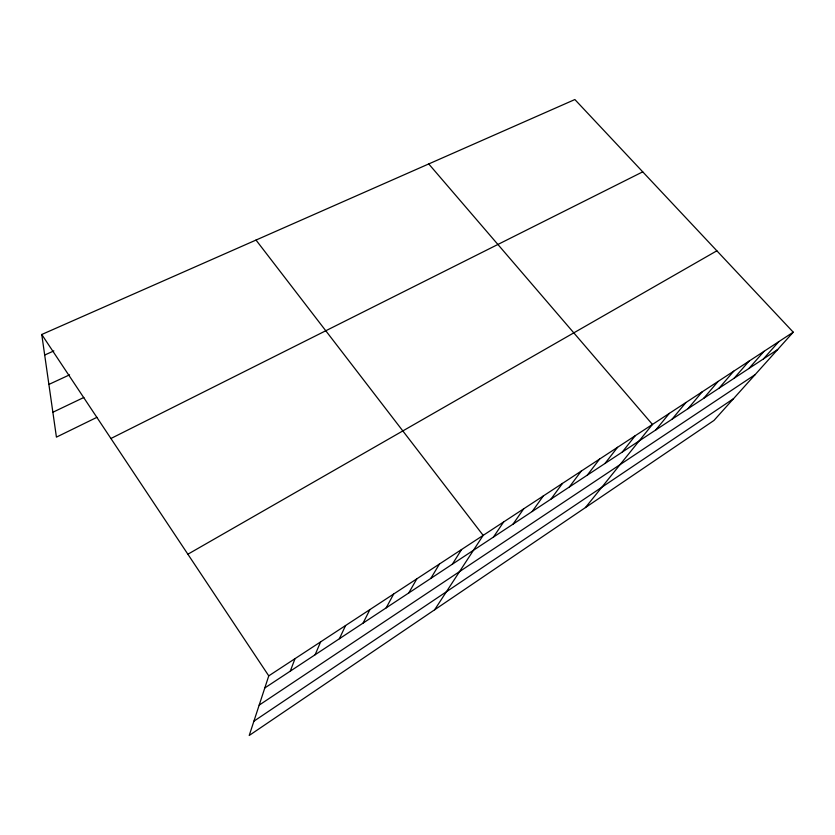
<?xml version="1.0" encoding="UTF-8"?>
<svg xmlns="http://www.w3.org/2000/svg" width="835" height="835" viewBox="0 0 835 835"><rect width="100%" height="100%" fill="white"/><g stroke="black" fill="none" stroke-linecap="round" stroke-linejoin="round"><path stroke-width="1.25" d="M793.25 332.184L268.766 675.859L249.227 735.458L713.967 420.454L793.25 332.184L574.866 99.542L41.75 334.491L56.425 437.123L96.891 417.343M290.277 671.152L295.026 658.658M315.129 654.755L320.619 641.885M339.386 638.744L345.575 625.54M363.058 623.129L369.915 609.581M386.177 607.87L393.661 594.019M408.753 592.975L416.842 578.832M430.808 578.415L439.481 564.001M452.372 564.189L461.578 549.524M434.628 609.79L483.173 535.371L256.011 240.062M493.443 537.082L503.651 521.948M513.024 524.161L523.681 508.828M532.187 511.521L543.282 495.98M550.954 499.132L562.456 483.423M569.324 487.014L581.223 471.128M587.318 475.136L599.593 459.083M604.957 463.498L617.576 447.299M622.232 452.1L635.195 435.755M585.429 507.576L652.448 424.441L428.741 163.942M655.767 429.973L669.357 413.367M672.05 419.222L685.932 402.512M688.009 408.691L702.172 391.865M703.665 398.358L718.1 381.428M719.029 388.223L733.715 371.199M734.101 378.276L749.026 361.158M748.901 368.517L764.046 351.316M763.42 358.935L778.784 341.661M253.903 721.2L733.527 398.681M259.174 705.126L755.132 374.623M264.799 687.957L777.677 349.521M187.875 554.221L716.858 250.803M110.919 438.5L642.731 171.843M52.866 412.25L83.865 397.46M48.889 384.434L69.566 374.842M44.693 355.032L53.858 350.909M41.75 334.491L268.766 675.859"/></g></svg>
